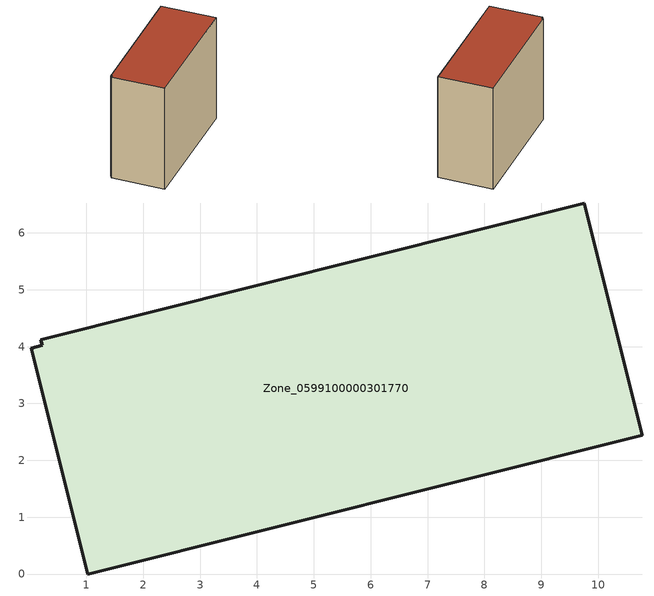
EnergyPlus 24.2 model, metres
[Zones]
Zone_0599100000301770
 floor ground (C_G): 10.78,2.44 1.02,0 0.03,3.97 0.23,4.02 0.19,4.12 9.76,6.53 z0
 wall outside (C_F): 10.78,2.44 9.76,6.53 0.19,4.12 0.23,4.02 0.03,3.97 1.02,0 10.78,2.44 z0:8.49
 roof outside (C_R): 1.02,0 10.78,2.44 9.76,6.53 0.19,4.12 0.23,4.02 0.03,3.97 z8.49
[BUILDING]
Pand.0599100000301770: North Axis=0; Terrain=City; Loads Convergence Tolerance Value=0.04; Temperature Convergence Tolerance Value=0.4; Solar Distribution=FullExterior; Maximum Number of Warmup Days=25; Minimum Number of Warmup Days=1
[Site:Location]
Rotterdam.The.Hague.AP_ZH_NLD Design_Conditions: Latitude=51.96; Longitude=4.45; Time Zone=1; Elevation=-4.5
[SITE:GROUNDTEMPERATURE:BUILDINGSURFACE]
18, 18, 18, 18, 18, 18, 18, 18, 18, 18, 18, 18
[MATERIAL] Thermal Absorptance=0.9; Solar Absorptance=0.7; Visible Absorptance=0.7
Name | Roughness | Thickness | Conductivity | Density | Specific Heat
G.TI.1992-2005 | MediumSmooth | 0.15 | 0.06 | 540 | 1210
F.TI.1992-2005 | Rough | 0.3 | 0.12 | 1920 | 840
R.TI.1992-2005 | MediumRough | 0.2 | 0.08 | 1500 | 1000
[CONSTRUCTION]
C_G: G.TI.1992-2005
C_F: F.TI.1992-2005
C_R: R.TI.1992-2005
[ZONE]
Zone_0599100000301770: Type=1; Multiplier=1; Ceiling Height=Autocalculate; Volume=Autocalculate; Floor Area=autocalculate; Part of Total Floor Area=Yes
[ZONEINFILTRATION:DESIGNFLOWRATE]
Infil_Zone_0599100000301770: Zone or ZoneList or Space or SpaceList=Zone_0599100000301770; Schedule=AlwaysOn; Design Flow Rate Calculation Method=Flow/Area; Flow Rate per Floor Area=0.0015; Constant Term Coefficient=1; Temperature Term Coefficient=0; Velocity Term Coefficient=0; Velocity Squared Term Coefficient=0
[HVACTEMPLATE:ZONE:IDEALLOADSAIRSYSTEM]
Zone_0599100000301770: Maximum Heating Supply Air Temperature=50; Minimum Cooling Supply Air Temperature=13; Maximum Heating Supply Air Humidity Ratio=0.0156; Minimum Cooling Supply Air Humidity Ratio=0.0077; Heating Limit=NoLimit; Cooling Limit=NoLimit; Dehumidification Control Type=ConstantSensibleHeatRatio; Cooling Sensible Heat Ratio=0.7; Dehumidification Setpoint=60; Humidification Control Type=None; Humidification Setpoint=30; Outdoor Air Method=None; Outdoor Air Flow Rate per Person=0.00944; Outdoor Air Flow Rate per Zone Floor Area=0; Outdoor Air Flow Rate per Zone=0; Demand Controlled Ventilation Type=None; Outdoor Air Economizer Type=NoEconomizer; Heat Recovery Type=None; Sensible Heat Recovery Effectiveness=0.7; Latent Heat Recovery Effectiveness=0.65
[ZONECONTROL:THERMOSTAT]
ThermostatControl_Zone_0599100000301770: Zone or ZoneList=Zone_0599100000301770; Control Type Schedule=DualSetpointControlType; Control 1=Thermostat_Zone_0599100000301770; Temperature Difference Between Cutout And Setpoint=0
[THERMOSTATSETPOINT:DUALSETPOINT]
Thermostat_Zone_0599100000301770: Heating Setpoint Temperature Schedule=HeatingSetpoint_Zone_0599100000301770; Cooling Setpoint Temperature Schedule=CoolingSetpoint_Zone_0599100000301770
[SCHEDULE:COMPACT]
HeatingSetpoint_Zone_0599100000301770: Through: 12/31, For: AllDays, Until: 24:00, 21
CoolingSetpoint_Zone_0599100000301770: Through: 12/31, For: AllDays, Until: 24:00, 24
DualSetpointControlType: Through: 12/31, For: AllDays, Until: 24:00, 4
AlwaysOn: Through: 12/31, For: AllDays, Until: 24:00, 1
